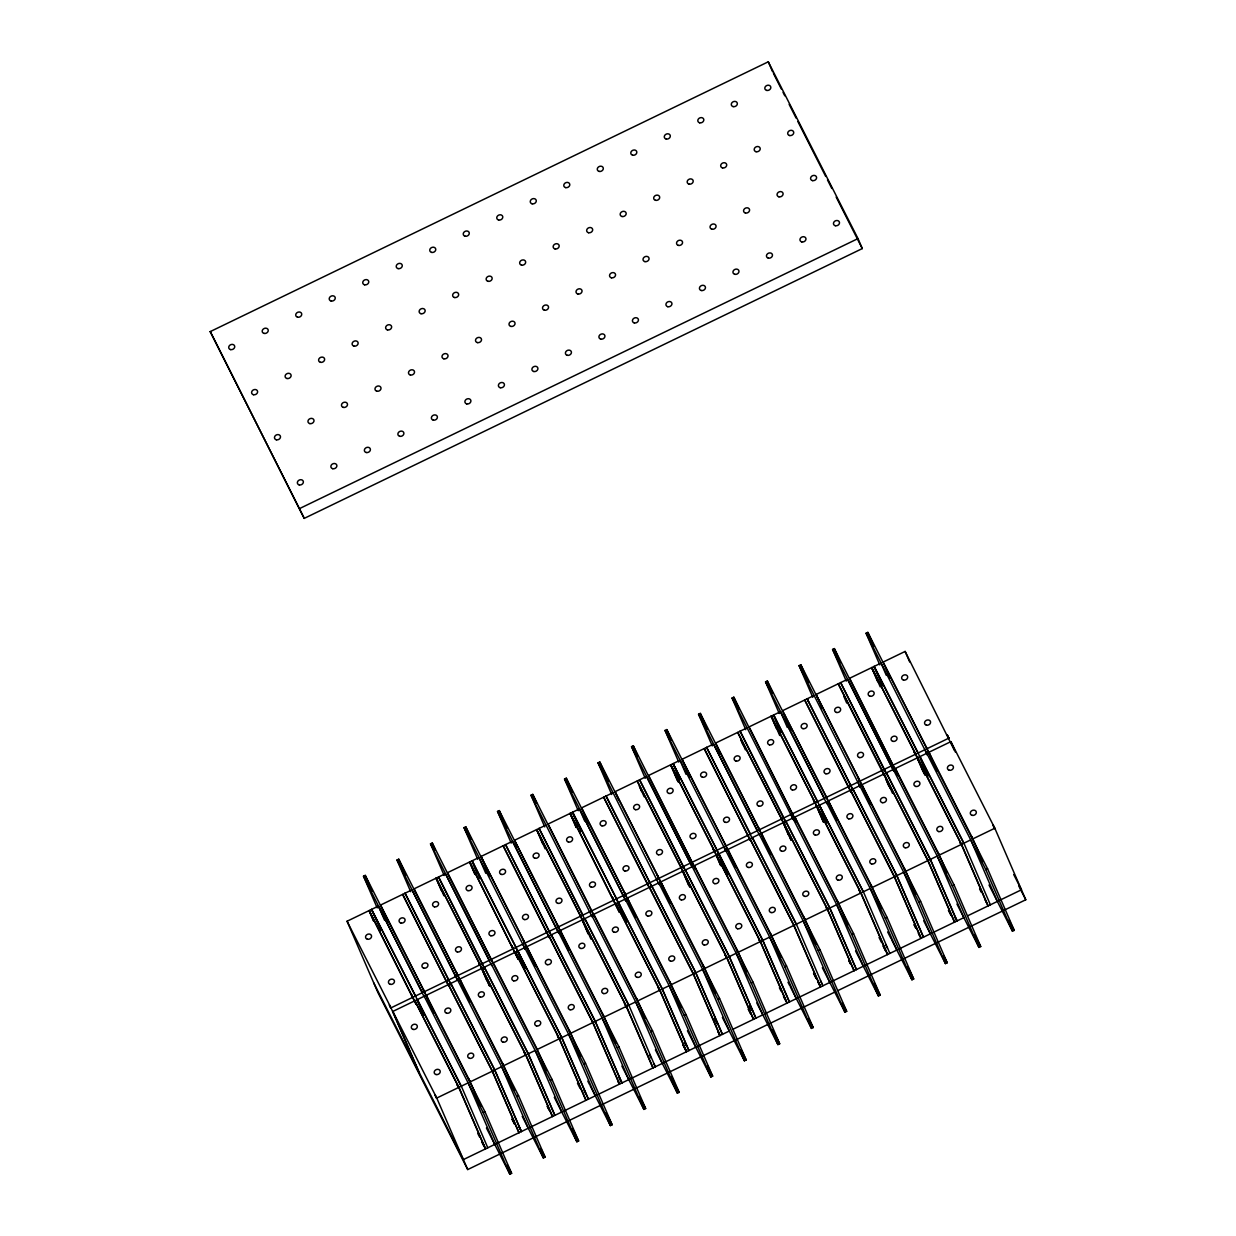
<?xml version="1.0" encoding="UTF-8"?>
<svg xmlns="http://www.w3.org/2000/svg" width="1236" height="1236" viewBox="0 0 1236 1236"><rect width="100%" height="100%" fill="white"/><g stroke="black" fill="none" stroke-linecap="round" stroke-linejoin="round"><path stroke-width="1.5" d="M210.228 331.603L768.282 61.8L857.985 238.594L862.295 248.575L304.241 518.378L210.228 331.603L304.241 518.378M299.915 508.398L857.985 238.594M377.181 907.888L363.492 876.231L365.253 875.382L424.288 991.751L432.801 1011.249M410.692 891.681L397.003 860.024L398.749 859.174L457.799 975.559L466.173 994.903M444.203 875.49L430.499 843.833L432.26 842.983L492.824 962.875M477.714 859.283L464.01 827.626L465.771 826.776L524.806 943.161L532.561 960.897M511.21 843.091L497.521 811.434L499.267 810.584L558.456 927.216L557.374 924.883L556.787 923.755L568.344 949.974M544.721 826.884L531.016 795.227L532.778 794.377L594.099 916.03M578.232 810.692L564.528 779.035L566.289 778.186L625.323 894.555L632.94 912.137M611.727 794.485L598.039 762.828L599.8 761.979L658.834 878.363L668.722 901.214M645.238 778.294L631.55 746.637L633.295 745.787L695.528 869.356M678.749 762.087L665.045 730.43L666.807 729.58L725.841 845.965L732.84 861.94M712.26 745.895L698.556 714.238L700.318 713.388L759.352 829.758L768.622 851.017M745.756 729.688L732.067 698.031L733.813 697.181L796.664 822.357M779.267 713.496L765.563 681.839L767.324 680.99L826.374 797.359L834.115 815.111M812.778 697.289L799.074 665.632L800.835 664.783L859.87 781.167L869.001 802.272M846.274 681.098L832.585 649.441L834.346 648.591L898.078 775.667M879.785 664.891L866.081 633.234L867.842 632.384L926.892 748.769L934.632 766.505M834.547 992.214L467.718 1169.565L378.015 992.771L347.069 921.237L369.023 910.623L416.007 1004.265M373.828 921.067L369.255 910.515L378.432 906.081L422.372 992.678M388.181 922.628L380.58 905.046L402.534 894.431L448.745 986.297M415.605 892.361L414.075 888.838L436.045 878.224L479.97 964.822L486.829 980.658M443.878 895.698L436.277 878.116L445.439 873.682L489.379 960.279M518.054 959.182L469.541 862.033L447.586 872.647L493.04 962.767M475.103 874.223L469.773 861.925L478.95 857.49L485.794 873.311M489.456 875.799L481.098 856.44L503.052 845.826L549.278 937.707M517.637 847.278L514.593 840.248L536.563 829.634L580.503 916.231L588.104 933.813M545.957 825.092L536.795 829.526L580.719 916.123L588.413 933.891M619.329 912.338L570.059 813.427L548.104 824.041L594.331 915.922M576.378 827.394L570.29 813.319L579.468 808.885L625.694 900.766M588.46 823.67L581.615 807.85L603.57 797.235L649.024 887.355M612.979 792.693L603.801 797.127L649.255 887.232M618.927 800.449L615.111 791.658L637.081 781.028L681.021 867.641L688.622 885.223M720.603 865.509L714.516 851.434L670.592 764.837L648.622 775.451L695.605 869.093M678.425 782.311L670.808 764.729L679.985 760.294L686.073 774.354M689.734 776.841L682.133 759.259L704.087 748.63L750.314 840.511M720.202 753.605L715.644 743.052L737.598 732.438L781.538 819.035L788.383 834.856M747.007 727.896L737.83 732.33L781.77 818.927L790.901 840.032M823.408 822.187L815.034 802.844L771.11 716.231L749.14 726.861L796.803 822.512M779.7 735.466L771.341 716.123L780.503 711.689L824.443 798.286M814.014 695.497L804.837 699.931L851.063 791.797M822.249 708.522L816.162 694.462L838.116 683.832L884.343 775.714M923.168 771.82L915.567 754.238L871.627 667.641L849.657 678.255L898.17 775.405M880.233 686.876L871.859 667.533L881.021 663.099L886.351 675.397M954.393 750.345L905.123 651.434L883.168 662.063L927.108 748.661L936.996 771.527M417.644 1069.387L391.009 1007.85L424.288 991.751L422.758 988.553L424.303 991.705M433.635 1012.747L424.504 991.643L457.799 975.559L457.088 974.231M468.676 1000.063L458.015 975.451L491.295 959.352M491.526 959.244L524.806 943.161M534.153 964.157L525.022 943.053L558.317 926.954M568.421 949.712L558.533 926.845L591.828 910.762M592.044 910.654L625.323 894.555M635.443 917.313L625.555 894.447L658.834 878.363M669.711 902.867L659.051 878.255L692.345 862.156M692.562 862.048L725.841 845.965M735.204 866.961L726.073 845.857L759.352 829.758L757.822 826.56L758.641 828.135M770.229 854.277L759.568 829.65L792.863 813.566M793.079 813.458L826.374 797.359M835.721 818.356L826.59 797.251L859.87 781.167M869.99 803.91L860.086 781.059L893.381 764.96M893.597 764.852L926.892 748.769M927.108 748.661L949.063 738.046M419.467 1072.987L392.832 1011.434L414.786 1000.82L458.726 1087.417L485.362 1148.97M416.547 1004.235L415.018 1000.712L425.956 995.428L484.991 1111.797L511.627 1173.35L509.865 1174.2L486.428 1127.989M433.944 1012.825L426.327 995.243L448.297 984.628L492.237 1071.226L518.873 1132.779M469.726 1001.902L459.838 979.036L481.808 968.421L525.733 1055.034L552.368 1116.572M489.641 985.895L482.025 968.313L492.963 963.029L551.998 1079.399L578.633 1140.952L576.888 1141.801L554.3 1097.305M518.579 959.151L515.536 952.122L526.474 946.838L585.509 1063.207L612.144 1124.76L610.383 1125.61L590.113 1085.641M535.219 965.996L526.86 946.652L548.815 936.023L592.755 1022.635L619.39 1084.173L617.66 1080.774M568.73 949.789L560.356 930.445L582.326 919.831L626.25 1006.428L652.886 1067.981M590.916 939.066L582.558 919.723L593.481 914.439L652.531 1030.809L679.151 1092.361L677.405 1093.211L655.404 1049.843M619.869 912.307L616.053 903.516L626.992 898.232L686.026 1014.601L712.662 1076.154L710.901 1077.004L687.463 1030.793M634.222 913.867L627.378 898.047L649.333 887.433L693.272 974.03L719.908 1035.583L718.178 1032.184M670.005 902.944L660.874 881.855L682.844 871.225L726.783 957.838L753.404 1019.376M689.92 886.954L683.075 871.117L693.999 865.833L753.048 982.203L779.684 1043.756L777.923 1044.605L756.787 1002.952M695.914 869.171L694.385 865.648L716.339 855.034L760.279 941.631L786.915 1003.184M721.144 865.478L716.571 854.926L727.51 849.642L786.544 966.011L813.18 1027.564L811.434 1028.414L790.298 986.745M735.497 867.039L727.896 849.456L749.85 838.827L793.79 925.44L820.426 986.977L817.846 981.894M769.008 850.832L761.391 833.249L783.361 822.635L827.301 909.232L853.937 970.785M791.194 840.109L783.593 822.527L794.516 817.243L853.566 933.613L880.202 995.165L878.441 996.015L855.575 950.947M797.189 822.326L794.902 817.058L816.872 806.428L860.797 893.041L887.433 954.578M823.948 822.156L817.104 806.32L828.027 801.036L887.062 917.406L913.698 978.958L911.952 979.808L891.666 939.854M836.787 820.194L828.414 800.851L850.368 790.237L894.308 876.834L920.944 938.387M870.283 804.003L861.925 784.659L883.879 774.03L927.819 860.642L954.455 922.18M898.464 775.482L895.42 768.452L917.39 757.838L961.314 844.435L987.95 905.988M924.466 773.551L917.622 757.73L928.545 752.446L987.595 868.815L1014.231 930.368L1012.469 931.218L989.016 885.007M935.776 768.081L928.931 752.26L950.886 741.631L994.825 828.244L1025.772 899.762L838.023 990.53M467.718 1169.565L436.756 1098.047L468.135 1082.875L494.755 1144.428M480.928 1106.467L470.267 1081.84L501.631 1066.683L528.266 1128.221M514.423 1090.26L503.778 1065.648L535.142 1050.476L561.777 1112.029M546.42 1070.546L537.289 1049.441L568.653 1034.285L595.288 1095.838M580.688 1056.1L570.785 1033.25L602.148 1018.078L628.784 1079.631M615.713 1043.431L604.296 1017.043L635.659 1001.886L662.295 1063.439M645.408 1018.433L637.807 1000.851L669.17 985.679L695.806 1047.232M681.206 1007.51L671.303 984.644L702.666 969.487L729.302 1031.04M715.474 993.064L704.814 968.452L736.177 953.28L762.813 1014.833L732.871 1029.31M746.698 971.589L738.325 952.245L769.688 937.089L796.324 998.642M780.967 957.158L771.836 936.054L803.199 920.882L829.835 982.435M815.992 944.474L805.331 919.847L836.695 904.69L863.331 966.243M847.973 924.76L838.842 903.655L870.206 888.483L896.842 950.036M881.484 908.553L872.353 887.448L903.717 872.292L930.353 933.844M915.752 894.122L905.849 871.256L937.212 856.085L963.848 917.637M946.977 872.647L939.36 855.049L970.723 839.893L997.359 901.446M982.759 861.724L972.871 838.858L994.825 828.244M509.865 1174.2L483.23 1112.647L484.991 1111.797M518.502 1095.606L545.138 1157.159L543.376 1158.008L516.741 1096.456L518.502 1095.606L459.452 979.236L448.529 984.52L492.469 1071.118L519.089 1132.67M576.888 1141.801L550.252 1080.249L551.998 1079.399M610.383 1125.61L583.747 1064.057L585.509 1063.207M619.02 1047L645.655 1108.553L643.894 1109.403L617.258 1047.85L619.02 1047L559.97 930.631L549.047 935.915L592.986 1022.512L619.622 1084.065L617.892 1080.666M677.405 1093.211L650.769 1031.658L652.531 1030.809M710.901 1077.004L684.265 1015.451L686.026 1014.601M719.537 998.41L746.173 1059.963L744.412 1060.812L717.776 999.26L719.537 998.41L660.487 882.04L649.564 887.324L693.504 973.922L720.14 1035.474L718.41 1032.075M777.923 1044.605L751.287 983.053L753.048 982.203M811.434 1028.414L784.798 966.861L786.544 966.011M820.055 949.804L846.691 1011.357L844.93 1012.207L818.294 950.654L820.055 949.804L761.021 833.435L750.082 838.719L794.022 925.316L820.658 986.869L818.077 981.77M878.441 996.015L851.805 934.462L853.566 933.613M911.952 979.808L885.316 918.255L887.062 917.406M920.573 901.214L947.209 962.767L945.447 963.616L918.812 902.064L920.573 901.214L861.538 784.845L850.6 790.128L894.54 876.726L921.175 938.278L918.595 933.18M954.084 885.007L980.72 946.56L978.958 947.409L952.323 885.857L954.084 885.007L895.034 768.637L884.111 773.921L928.051 860.519L954.686 922.071M1012.469 931.218L985.834 869.665L987.595 868.815M729.394 1030.994L463.392 1159.584L373.705 982.79M764.96 1013.798L964.095 917.529M967.572 915.845L1021.461 889.781L1013.705 874.501M947.394 735.096L948.12 736.517M993.157 825.293L994.748 828.614L994.331 827.873M738.124 952.462L737.398 951.025M457.691 975.405L456.238 972.33L457.073 973.922M948.568 737.66L948.985 738.402L947.409 735.235M971.326 836.154L972.531 838.611M625.215 894.2L623.778 891.341L625.231 894.416M773.473 73.48L781.306 88.93M783.052 92.376L784.798 95.805M789.155 104.38L796.108 118.115M797.853 121.545L825.725 176.47M827.471 179.915L831.813 188.49M836.169 197.08L862.295 248.575M1018.804 886.027L1025.772 899.762M928.931 752.26L972.871 838.858M866.081 633.234L927.417 754.887M926.784 753.296L985.834 869.665M1009.009 920.094L1014.231 930.368M874.223 666.389L918.147 752.987L925.594 770.646M917.993 753.064L874.053 666.467L882.581 685.733M919.816 756.664L963.756 843.261M871.859 667.533L915.799 754.13L924.93 775.235M917.622 757.73L961.546 844.327L988.182 905.88M979.576 888.9L981.291 892.284M984.737 899.082L986.467 902.481M895.42 768.452L939.36 855.049M832.585 649.441L893.906 771.094M893.288 769.487L952.323 885.857M974.632 934.586L980.72 946.56M956.958 904.057L978.958 947.409M840.712 682.581L886.923 774.462M886.475 772.778L930.414 859.391L957.05 920.928L955.32 917.529M840.542 682.658L886.768 774.539M886.305 772.855L930.245 859.468L956.88 921.005L955.15 917.622M948.645 910.19L951.241 915.289M948.414 910.299L951.009 915.397M816.162 694.462L860.086 781.059M861.925 784.659L905.849 871.256M799.074 665.632L860.395 787.286M859.777 785.694L918.812 902.064M943.732 955.922L947.209 962.767M923.74 920.82L945.447 963.616M852.964 788.985L896.903 875.582L923.539 937.135M807.046 698.865L853.257 790.746M852.794 789.062L896.733 875.66L923.369 937.212M914.285 924.683L916 928.082M914.053 924.806L915.768 928.19M918.363 933.288L920.078 936.687M826.59 797.251L782.651 710.654L804.605 700.039L850.832 791.921M828.414 800.851L872.353 887.448M765.563 681.839L826.73 803.57M826.266 801.886L885.316 918.255M907.626 966.985L913.698 978.958M887.633 931.898L891.11 938.742M817.475 801.67L773.535 715.057L778.865 727.371M819.298 805.254L863.238 891.867M771.341 716.123L815.266 802.72L823.639 822.064M817.104 806.32L861.028 892.917L887.664 954.47M885.718 944.845L887.448 948.244M879.059 937.491L881.639 942.589M883.354 945.988L885.949 951.071M883.122 946.096L885.718 951.195M794.902 817.058L838.842 903.655M732.067 698.031L793.388 819.684M792.77 818.093L851.805 934.462M874.115 983.176L880.202 995.165M740.194 731.187L786.405 823.052M785.957 821.384L829.881 907.981L856.517 969.534M740.024 731.264L786.25 823.145M785.787 821.461L829.727 908.058L856.363 969.611M783.593 822.527L827.533 909.124L854.169 970.677M848.993 960.48L850.708 963.879M848.761 960.588L850.492 963.987M715.644 743.052L759.568 829.65M761.391 833.249L805.331 919.847M698.556 714.238L758.95 834.207M757.436 830.685L713.496 744.087L704.319 748.522L750.546 840.403M759.259 834.285L818.294 950.654M842.349 1002.798L846.691 1011.357M822.357 967.711L844.93 1012.207M706.683 747.378L752.739 839.337M752.446 837.575L796.386 924.173L822.852 985.803M706.513 747.456L750.453 834.068M752.276 837.653L796.216 924.265M820.426 980.642L822.156 984.026M813.767 973.288L816.347 978.387M813.535 973.396L816.115 978.495M682.133 759.259L726.073 845.857M727.896 849.456L771.836 936.054M665.045 730.43L725.609 850.322M725.748 850.492L784.798 966.861M808.838 1019.005L813.18 1027.564M787.981 982.203L789.727 985.617M718.78 853.86L762.705 940.457L789.34 1002.01M670.808 764.729L714.748 851.326L720.912 865.586M716.571 854.926L760.511 941.523L787.147 1003.076M779.391 987.78L781.121 991.179M783.701 996.278L786.281 1001.376M783.47 996.386L785.2 999.785M694.385 865.648L738.325 952.245M631.55 746.637L692.098 866.529M692.237 866.683L751.287 983.053M772.732 1030.067L779.684 1043.756M639.676 779.777L685.13 869.897M685.439 869.974L729.364 956.571L755.999 1018.124M639.506 779.854L684.96 869.974M685.269 870.051L729.209 956.664L755.845 1018.201M683.075 871.117L727 957.715L753.636 1019.267M749.974 1006.243L751.689 1009.642M749.804 1006.32L751.534 1009.719M748.475 1009.086L751.055 1014.169M748.243 1009.194L750.824 1014.292M615.111 791.658L659.051 878.255M660.874 881.855L704.814 968.452M598.039 762.828L659.19 884.559M658.742 882.89L717.776 999.26M740.967 1049.688L746.173 1059.963M722.411 1017.444L744.412 1060.812M606.165 795.984L651.619 886.104M651.928 886.181L695.868 972.778L722.504 1034.331M605.995 796.061L651.465 886.181M651.758 886.258L695.698 972.856L722.334 1034.408M714.748 1019.051L717.328 1024.134M581.615 807.85L625.555 894.447M627.378 898.047L671.303 984.644M564.528 779.035L625.849 900.689M625.231 899.082L684.265 1015.451M707.455 1065.88L712.662 1076.154M618.247 902.45L662.187 989.063L688.823 1050.6M570.29 813.319L619.638 912.415M616.053 903.516L659.993 990.113L686.629 1051.666M684.682 1042.041L686.413 1045.424M684.512 1042.118L686.243 1045.517M683.184 1044.868L685.764 1049.967M682.952 1044.992L685.532 1050.075M637.807 1000.851L593.867 914.254L615.822 903.624L659.761 990.237L686.397 1051.774M531.016 795.227L592.183 916.957M591.72 915.289L650.769 1031.658M671.349 1076.958L679.151 1092.361M539.159 828.383L585.2 920.341M584.906 918.58L628.846 1005.177L655.312 1066.807M538.989 828.46L582.928 915.057M584.752 918.657L628.691 1005.254M582.558 919.723L626.482 1006.32L653.118 1067.873M649.456 1054.833L651.171 1058.232M653.597 1063.408L655.482 1066.73M514.593 840.248L558.533 926.845M560.356 930.445L604.296 1017.043M497.521 811.434L558.842 933.087M558.224 931.48L617.258 1047.85M639.568 1096.579L645.655 1108.553M621.893 1066.05L643.894 1109.403M505.648 844.574L551.859 936.455M551.41 934.771L595.35 1021.369L621.971 1082.921L619.39 1077.823M505.478 844.652L551.704 936.533M551.241 934.849L595.18 1021.461L621.816 1082.999M619.236 1077.916L620.951 1081.299M481.098 856.44L525.022 943.053M526.86 946.652L570.785 1033.25M464.01 827.626L525.331 949.279M524.713 947.688L583.747 1064.057M606.073 1112.771L612.144 1124.76M587.811 1081.114L589.557 1084.528M517.73 951.056L561.669 1037.653L588.305 1099.206M469.773 861.925L518.347 959.26M515.536 952.122L559.475 1038.719L586.111 1100.272M584.164 1090.631L585.879 1094.03M577.49 1083.277L580.086 1088.375M537.289 1049.441L493.349 962.844L515.304 952.23L559.244 1038.827L585.879 1100.38M430.499 843.833L491.665 965.563M491.202 963.879L550.252 1080.249M572.562 1128.978L578.633 1140.952M438.625 876.973L484.852 968.854M484.388 967.17L528.328 1053.767L554.964 1115.32M438.471 877.05L484.682 968.931M484.234 967.247L528.158 1053.86L554.794 1115.397M436.277 878.116L480.201 964.713L489.332 985.818M482.025 968.313L525.964 1054.911L552.6 1116.463M547.44 1106.282L550.02 1111.365M547.208 1106.39L548.923 1109.789M414.075 888.838L458.015 975.451M459.838 979.036L503.778 1065.648M397.003 860.024L457.567 979.916M457.691 980.086L516.741 1096.456M540.796 1148.599L545.138 1157.159M522.241 1116.34L543.376 1158.008M405.13 893.18L451.341 985.046M450.893 983.377L494.817 1069.974L521.453 1131.527M404.96 893.257L451.186 985.123M450.723 983.454L494.663 1070.052L521.298 1131.604M518.703 1126.506L520.603 1129.828M512.198 1119.074L514.794 1124.173M511.967 1119.198L514.562 1124.281M380.58 905.046L424.504 991.643M426.327 995.243L470.267 1081.84M363.492 876.231L423.886 996.201M424.195 996.278L483.23 1112.647M507.285 1164.791L511.627 1173.35M371.449 909.449L415.389 996.046M417.212 999.646L461.152 1086.259M369.255 910.515L416.316 1004.343M415.018 1000.712L458.958 1087.309L485.594 1148.862M477.838 1133.582L479.553 1136.981M482.148 1142.064L484.728 1147.162M481.916 1142.188L483.631 1145.571M347.069 921.237L391.009 1007.85M392.832 1011.434L436.756 1098.047M972.377 838.487L971.218 836.046M726.274 957.452L725.856 956.602M994.13 827.456L993.08 825.231M960.387 842.921C957.885 838.116 962.937 848.097 960.403 843.215M938.418 853.535C935.946 848.746 940.951 858.649 938.448 853.829M871.411 885.934C868.923 881.129 873.929 891.063 871.426 886.227M859.854 891.511C857.382 886.691 862.404 896.687 859.885 891.805M814.107 801.314C811.65 796.571 816.625 806.459 814.122 801.608M826.374 908.012L827.208 909.603L826.359 907.718M804.389 918.333C801.948 913.589 806.907 923.462 804.42 918.626M758.657 828.429L759.367 829.711M737.382 950.731L736.579 949.155L738.124 952.307M725.841 956.309L725.022 954.748L726.258 957.205M658.108 876.726C655.621 871.936 660.657 881.901 658.139 877.035M670.375 983.13C667.904 978.387 672.878 988.197 670.391 983.423M658.819 988.707C656.331 983.887 661.353 993.883 658.85 989.001M613.056 898.51C610.569 893.69 615.605 903.686 613.087 898.804M636.864 999.321L636.061 997.761L636.664 999.167M603.353 1015.528C600.881 1010.724 605.887 1020.658 603.384 1015.822M569.842 1031.72C567.37 1026.915 572.392 1036.896 569.873 1032.029M524.095 941.523C521.577 936.672 526.629 946.683 524.11 941.832M512.538 947.116C510.097 942.357 515.057 952.245 512.569 947.409M524.79 1053.505C522.349 1048.761 527.324 1058.649 524.821 1053.798M479.058 963.601L479.892 965.192L479.043 963.308M502.836 1064.119C500.348 1059.314 505.37 1069.294 502.851 1064.428M457.784 1085.903C455.342 1081.176 460.302 1091.017 457.799 1086.197M435.829 1096.517C433.357 1091.774 438.332 1101.585 435.845 1096.826M390.066 1006.32C387.594 1001.577 392.569 1011.388 390.082 1006.614M768.282 61.8L772.608 71.765M950.886 741.631L955.459 752.183M905.123 651.434L909.696 661.986M924.961 749.696L927.247 754.964M990.391 904.814L963.91 843.184L919.986 756.587L928.344 775.93M885.455 667.332L890.013 677.884M867.842 632.384L873.929 646.459M871.627 667.641L877.715 681.7M893.736 771.171L847.525 679.29L838.348 683.724L882.288 770.322L889.966 788.105M834.346 648.591L840.434 662.666M885.625 777.444L892.485 793.265M885.857 779.236L888.9 786.266M843.678 696.038L846.722 703.068M857.954 782.094L860.241 787.363M800.835 664.783L808.437 682.38M853.427 790.654L807.201 698.788L808.73 702.295M889.858 953.404L863.392 891.789L819.453 805.177L827.069 822.774M784.18 714.176L791.025 729.997M767.324 680.99L772.654 693.303M780.503 711.689L787.363 727.525M826.76 822.682L817.629 801.577L773.69 714.98L781.306 732.562M771.11 716.231L776.424 728.545M790.932 814.493L792.461 818M733.813 697.181L739.143 709.495M740.874 739.36L745.432 749.912M740.642 739.468L742.929 744.752M700.318 713.388L707.162 729.209M723.925 846.892L725.455 850.399M789.51 1001.933L762.875 940.38L718.935 853.782L728.066 874.887M666.807 729.58L671.38 740.132M725.625 869.68L717.112 850.183L673.172 763.585L680.032 779.406M725.316 869.603L716.942 850.26L673.017 763.663L679.862 779.483M670.592 764.837L677.436 780.658M691.944 866.606L646.49 776.486L637.312 780.92L681.252 867.517L689.611 886.861M633.295 745.787L637.869 756.339M639.599 786.204L644.157 796.757M639.367 786.312L641.639 791.581M599.8 761.979L608.158 781.322M688.993 1050.523L662.357 988.97L618.417 902.373L626.791 921.716M566.289 778.186L572.376 792.245M579.468 808.885L584.798 821.198M624.35 916.525L616.594 898.773L572.654 812.176L581.028 831.519M624.041 916.448L616.424 898.866L572.5 812.253L578.587 826.328M570.059 813.427L576.146 827.502M532.778 794.377L536.578 803.168M538.309 833.033L545.153 848.869M536.563 829.634L542.65 843.694M558.672 933.165L512.461 841.283L503.284 845.718L549.51 937.599M499.267 810.584L506.884 828.166M522.89 944.088L525.176 949.356M588.475 1099.128L561.839 1037.576L517.899 950.978L525.516 968.56M465.771 826.776L471.101 839.09M525.207 968.483L516.076 947.379L472.137 860.781L479.753 878.363M524.28 966.799L515.906 947.456L471.967 860.859L477.297 873.172M469.541 862.033L474.871 874.346M432.26 842.983L435.304 850.013M436.045 878.224L441.36 890.538M457.397 979.993L411.943 889.874L402.766 894.323L448.977 986.189M398.749 859.174L405.609 875.011M487.787 1147.796L461.322 1086.166L417.382 999.569L424.072 1015.482M365.253 875.382L372.098 891.202M378.432 906.081L384.52 920.156M423.763 1015.405L415.559 995.969L371.619 909.372L380.75 930.476M369.023 910.623L373.596 921.175M913.806 751.148L915.474 754.609L913.806 751.148M858.34 777.969L860.009 781.43L858.34 777.969M904.103 868.166L905.772 871.627L904.103 868.166M837.096 900.565L838.75 904.026L837.096 900.565M712.77 848.344L714.439 851.805L712.848 848.483M770.074 932.964L771.743 936.424L770.074 932.964M758.533 938.541L760.202 942.002L758.61 938.68M703.068 965.362L704.736 968.823L703.068 965.362M624.504 1003.338L626.142 1006.784L624.504 1003.338M557.498 1035.737L559.151 1039.198L557.498 1035.737M411.217 994.146L412.87 997.591L411.217 994.146M468.521 1078.75L470.19 1082.211L468.521 1078.75M938.665 831.565A3.105 2.565 -23.4 0 0 942.805 828.274A3.105 2.565 -23.4 0 0 937.97 827.131A3.105 2.565 -23.4 0 0 938.665 831.565M915.768 786.451A3.105 2.565 -23.4 0 0 919.924 783.176A3.105 2.565 -23.4 0 0 915.073 782.017A3.105 2.565 -23.4 0 0 915.768 786.451M892.902 741.368A3.105 2.565 -23.4 0 0 897.042 738.077A3.105 2.565 -23.4 0 0 892.207 736.934A3.105 2.565 -23.4 0 0 892.902 741.368M870.005 696.254A3.105 2.565 -23.4 0 0 874.161 692.979A3.105 2.565 -23.4 0 0 869.325 691.82A3.105 2.565 -23.4 0 0 870.005 696.254M905.154 847.757A3.105 2.565 -23.4 0 0 909.294 844.482A3.105 2.565 -23.4 0 0 904.458 843.323A3.105 2.565 -23.4 0 0 905.154 847.757M882.272 802.658A3.105 2.565 -23.4 0 0 886.413 799.368A3.105 2.565 -23.4 0 0 881.577 798.209A3.105 2.565 -23.4 0 0 882.272 802.658M859.391 757.56A3.105 2.565 -23.4 0 0 863.531 754.284A3.105 2.565 -23.4 0 0 858.696 753.126A3.105 2.565 -23.4 0 0 859.391 757.56M836.509 712.461A3.105 2.565 -23.4 0 0 840.65 709.17A3.105 2.565 -23.4 0 0 835.814 708.012A3.105 2.565 -23.4 0 0 836.509 712.461M871.643 863.964A3.105 2.565 -23.4 0 0 875.799 860.673A3.105 2.565 -23.4 0 0 870.947 859.53A3.105 2.565 -23.4 0 0 871.643 863.964M848.761 818.85A3.105 2.565 -23.4 0 0 852.902 815.575A3.105 2.565 -23.4 0 0 848.066 814.416A3.105 2.565 -23.4 0 0 848.761 818.85M825.88 773.767A3.105 2.565 -23.4 0 0 830.036 770.476A3.105 2.565 -23.4 0 0 825.184 769.333A3.105 2.565 -23.4 0 0 825.88 773.767M802.998 728.653A3.105 2.565 -23.4 0 0 807.139 725.377A3.105 2.565 -23.4 0 0 802.303 724.219A3.105 2.565 -23.4 0 0 802.998 728.653M838.147 880.156A3.105 2.565 -23.4 0 0 842.288 876.88A3.105 2.565 -23.4 0 0 837.452 875.721A3.105 2.565 -23.4 0 0 838.147 880.156M815.25 835.057A3.105 2.565 -23.4 0 0 819.406 831.766A3.105 2.565 -23.4 0 0 814.555 830.607A3.105 2.565 -23.4 0 0 815.25 835.057M792.384 789.958A3.105 2.565 -23.4 0 0 796.525 786.683A3.105 2.565 -23.4 0 0 791.689 785.524A3.105 2.565 -23.4 0 0 792.384 789.958M769.487 744.86A3.105 2.565 -23.4 0 0 773.643 741.569A3.105 2.565 -23.4 0 0 768.792 740.41A3.105 2.565 -23.4 0 0 769.487 744.86M804.636 896.363A3.105 2.565 -23.4 0 0 808.777 893.072A3.105 2.565 -23.4 0 0 803.941 891.928A3.105 2.565 -23.4 0 0 804.636 896.363M781.755 851.249A3.105 2.565 -23.4 0 0 785.895 847.973A3.105 2.565 -23.4 0 0 781.059 846.814A3.105 2.565 -23.4 0 0 781.755 851.249M758.873 806.166A3.105 2.565 -23.4 0 0 763.014 802.875A3.105 2.565 -23.4 0 0 758.178 801.731A3.105 2.565 -23.4 0 0 758.873 806.166M735.992 761.052A3.105 2.565 -23.4 0 0 740.132 757.761A3.105 2.565 -23.4 0 0 735.296 756.617A3.105 2.565 -23.4 0 0 735.992 761.052M771.125 912.554A3.105 2.565 -23.4 0 0 775.281 909.279A3.105 2.565 -23.4 0 0 770.43 908.12A3.105 2.565 -23.4 0 0 771.125 912.554M748.243 867.456A3.105 2.565 -23.4 0 0 752.384 864.165A3.105 2.565 -23.4 0 0 747.548 863.006A3.105 2.565 -23.4 0 0 748.243 867.456M725.362 822.357A3.105 2.565 -23.4 0 0 729.518 819.082A3.105 2.565 -23.4 0 0 724.667 817.923A3.105 2.565 -23.4 0 0 725.362 822.357M702.481 777.259A3.105 2.565 -23.4 0 0 706.621 773.968A3.105 2.565 -23.4 0 0 701.785 772.809A3.105 2.565 -23.4 0 0 702.481 777.259M737.614 928.761A3.105 2.565 -23.4 0 0 741.77 925.47A3.105 2.565 -23.4 0 0 736.934 924.327A3.105 2.565 -23.4 0 0 737.614 928.761M714.732 883.647A3.105 2.565 -23.4 0 0 718.889 880.372A3.105 2.565 -23.4 0 0 714.037 879.213A3.105 2.565 -23.4 0 0 714.732 883.647M691.866 838.564A3.105 2.565 -23.4 0 0 696.007 835.273A3.105 2.565 -23.4 0 0 691.171 834.13A3.105 2.565 -23.4 0 0 691.866 838.564M668.97 793.45A3.105 2.565 -23.4 0 0 673.126 790.159A3.105 2.565 -23.4 0 0 668.274 789.016A3.105 2.565 -23.4 0 0 668.97 793.45M704.118 944.953A3.105 2.565 -23.4 0 0 708.259 941.678A3.105 2.565 -23.4 0 0 703.423 940.519A3.105 2.565 -23.4 0 0 704.118 944.953M681.221 899.854A3.105 2.565 -23.4 0 0 685.377 896.563A3.105 2.565 -23.4 0 0 680.526 895.405A3.105 2.565 -23.4 0 0 681.221 899.854M658.355 854.756A3.105 2.565 -23.4 0 0 662.496 851.48A3.105 2.565 -23.4 0 0 657.66 850.322A3.105 2.565 -23.4 0 0 658.355 854.756M635.458 809.657A3.105 2.565 -23.4 0 0 639.615 806.366A3.105 2.565 -23.4 0 0 634.779 805.208A3.105 2.565 -23.4 0 0 635.458 809.657M670.607 961.16A3.105 2.565 -23.4 0 0 674.748 957.869A3.105 2.565 -23.4 0 0 669.912 956.726A3.105 2.565 -23.4 0 0 670.607 961.16M647.726 916.046A3.105 2.565 -23.4 0 0 651.866 912.755A3.105 2.565 -23.4 0 0 647.031 911.612A3.105 2.565 -23.4 0 0 647.726 916.046M624.844 870.963A3.105 2.565 -23.4 0 0 629 867.672A3.105 2.565 -23.4 0 0 624.149 866.529A3.105 2.565 -23.4 0 0 624.844 870.963M601.963 825.849A3.105 2.565 -23.4 0 0 606.103 822.558A3.105 2.565 -23.4 0 0 601.268 821.415A3.105 2.565 -23.4 0 0 601.963 825.849M637.096 977.352A3.105 2.565 -23.4 0 0 641.252 974.076A3.105 2.565 -23.4 0 0 636.401 972.917A3.105 2.565 -23.4 0 0 637.096 977.352M614.215 932.253A3.105 2.565 -23.4 0 0 618.355 928.962A3.105 2.565 -23.4 0 0 613.519 927.803A3.105 2.565 -23.4 0 0 614.215 932.253M591.333 887.154A3.105 2.565 -23.4 0 0 595.489 883.879A3.105 2.565 -23.4 0 0 590.638 882.72A3.105 2.565 -23.4 0 0 591.333 887.154M568.452 842.04A3.105 2.565 -23.4 0 0 572.608 838.765A3.105 2.565 -23.4 0 0 567.757 837.606A3.105 2.565 -23.4 0 0 568.452 842.04M603.601 993.559A3.105 2.565 -23.4 0 0 607.741 990.268A3.105 2.565 -23.4 0 0 602.905 989.124A3.105 2.565 -23.4 0 0 603.601 993.559M580.704 948.445A3.105 2.565 -23.4 0 0 584.86 945.154A3.105 2.565 -23.4 0 0 580.008 944.01A3.105 2.565 -23.4 0 0 580.704 948.445M557.838 903.361A3.105 2.565 -23.4 0 0 561.978 900.071A3.105 2.565 -23.4 0 0 557.142 898.927A3.105 2.565 -23.4 0 0 557.838 903.361M534.941 858.247A3.105 2.565 -23.4 0 0 539.097 854.957A3.105 2.565 -23.4 0 0 534.246 853.813A3.105 2.565 -23.4 0 0 534.941 858.247M570.09 1009.75A3.105 2.565 -23.4 0 0 574.23 1006.475A3.105 2.565 -23.4 0 0 569.394 1005.316A3.105 2.565 -23.4 0 0 570.09 1009.75M547.208 964.652A3.105 2.565 -23.4 0 0 551.349 961.361A3.105 2.565 -23.4 0 0 546.513 960.202A3.105 2.565 -23.4 0 0 547.208 964.652M524.327 919.553A3.105 2.565 -23.4 0 0 528.467 916.278A3.105 2.565 -23.4 0 0 523.631 915.119A3.105 2.565 -23.4 0 0 524.327 919.553M501.445 874.439A3.105 2.565 -23.4 0 0 505.586 871.164A3.105 2.565 -23.4 0 0 500.75 870.005A3.105 2.565 -23.4 0 0 501.445 874.439M536.578 1025.957A3.105 2.565 -23.4 0 0 540.735 1022.666A3.105 2.565 -23.4 0 0 535.883 1021.523A3.105 2.565 -23.4 0 0 536.578 1025.957M513.697 980.843A3.105 2.565 -23.4 0 0 517.838 977.552A3.105 2.565 -23.4 0 0 513.002 976.409A3.105 2.565 -23.4 0 0 513.697 980.843M490.816 935.76A3.105 2.565 -23.4 0 0 494.972 932.469A3.105 2.565 -23.4 0 0 490.12 931.311A3.105 2.565 -23.4 0 0 490.816 935.76M467.934 890.646A3.105 2.565 -23.4 0 0 472.075 887.355A3.105 2.565 -23.4 0 0 467.239 886.212A3.105 2.565 -23.4 0 0 467.934 890.646M503.067 1042.149A3.105 2.565 -23.4 0 0 507.224 1038.873A3.105 2.565 -23.4 0 0 502.388 1037.715A3.105 2.565 -23.4 0 0 503.067 1042.149M480.186 997.035A3.105 2.565 -23.4 0 0 484.342 993.759A3.105 2.565 -23.4 0 0 479.491 992.601A3.105 2.565 -23.4 0 0 480.186 997.035M457.32 951.952A3.105 2.565 -23.4 0 0 461.461 948.676A3.105 2.565 -23.4 0 0 456.625 947.518A3.105 2.565 -23.4 0 0 457.32 951.952M434.423 906.838A3.105 2.565 -23.4 0 0 438.579 903.562A3.105 2.565 -23.4 0 0 433.728 902.404A3.105 2.565 -23.4 0 0 434.423 906.838M469.572 1058.356A3.105 2.565 -23.4 0 0 473.712 1055.065A3.105 2.565 -23.4 0 0 468.877 1053.906A3.105 2.565 -23.4 0 0 469.572 1058.356M446.675 1013.242A3.105 2.565 -23.4 0 0 450.831 1009.951A3.105 2.565 -23.4 0 0 445.995 1008.808A3.105 2.565 -23.4 0 0 446.675 1013.242M423.809 968.159A3.105 2.565 -23.4 0 0 427.95 964.868A3.105 2.565 -23.4 0 0 423.114 963.709A3.105 2.565 -23.4 0 0 423.809 968.159M400.928 923.045A3.105 2.565 -23.4 0 0 405.068 919.754A3.105 2.565 -23.4 0 0 400.232 918.611A3.105 2.565 -23.4 0 0 400.928 923.045M972.16 815.358A3.105 2.565 -23.4 0 0 976.316 812.083A3.105 2.565 -23.4 0 0 971.465 810.924A3.105 2.565 -23.4 0 0 972.16 815.358M949.279 770.26A3.105 2.565 -23.4 0 0 953.419 766.969A3.105 2.565 -23.4 0 0 948.584 765.81A3.105 2.565 -23.4 0 0 949.279 770.26M276.339 439.8A3.105 2.565 -23.4 0 0 280.479 436.509A3.105 2.565 -23.4 0 0 275.643 435.366A3.105 2.565 -23.4 0 0 276.339 439.8M299.22 484.914A3.105 2.565 -23.4 0 0 303.361 481.623A3.105 2.565 -23.4 0 0 298.525 480.48A3.105 2.565 -23.4 0 0 299.22 484.914M309.834 423.608A3.105 2.565 -23.4 0 0 313.99 420.317A3.105 2.565 -23.4 0 0 309.139 419.159A3.105 2.565 -23.4 0 0 309.834 423.608M332.731 468.707A3.105 2.565 -23.4 0 0 336.872 465.431A3.105 2.565 -23.4 0 0 332.036 464.272A3.105 2.565 -23.4 0 0 332.731 468.707M343.345 407.401A3.105 2.565 -23.4 0 0 347.486 404.11A3.105 2.565 -23.4 0 0 342.65 402.967A3.105 2.565 -23.4 0 0 343.345 407.401M366.227 452.515A3.105 2.565 -23.4 0 0 370.383 449.224A3.105 2.565 -23.4 0 0 365.532 448.081A3.105 2.565 -23.4 0 0 366.227 452.515M376.856 391.209A3.105 2.565 -23.4 0 0 380.997 387.919A3.105 2.565 -23.4 0 0 376.161 386.76A3.105 2.565 -23.4 0 0 376.856 391.209M399.738 436.308A3.105 2.565 -23.4 0 0 403.878 433.033A3.105 2.565 -23.4 0 0 399.043 431.874A3.105 2.565 -23.4 0 0 399.738 436.308M410.352 375.002A3.105 2.565 -23.4 0 0 414.508 371.727A3.105 2.565 -23.4 0 0 409.657 370.568A3.105 2.565 -23.4 0 0 410.352 375.002M433.249 420.116A3.105 2.565 -23.4 0 0 437.389 416.826A3.105 2.565 -23.4 0 0 432.554 415.682A3.105 2.565 -23.4 0 0 433.249 420.116M443.863 358.811A3.105 2.565 -23.4 0 0 448.019 355.52A3.105 2.565 -23.4 0 0 443.168 354.361A3.105 2.565 -23.4 0 0 443.863 358.811M466.745 403.909A3.105 2.565 -23.4 0 0 470.901 400.634A3.105 2.565 -23.4 0 0 466.065 399.475A3.105 2.565 -23.4 0 0 466.745 403.909M477.374 342.604A3.105 2.565 -23.4 0 0 481.515 339.328A3.105 2.565 -23.4 0 0 476.679 338.17A3.105 2.565 -23.4 0 0 477.374 342.604M500.256 387.718A3.105 2.565 -23.4 0 0 504.412 384.427A3.105 2.565 -23.4 0 0 499.56 383.284A3.105 2.565 -23.4 0 0 500.256 387.718M510.87 326.412A3.105 2.565 -23.4 0 0 515.026 323.121A3.105 2.565 -23.4 0 0 510.19 321.963A3.105 2.565 -23.4 0 0 510.87 326.412M533.767 371.511A3.105 2.565 -23.4 0 0 537.907 368.235A3.105 2.565 -23.4 0 0 533.071 367.077A3.105 2.565 -23.4 0 0 533.767 371.511M544.381 310.205A3.105 2.565 -23.4 0 0 548.537 306.93A3.105 2.565 -23.4 0 0 543.685 305.771A3.105 2.565 -23.4 0 0 544.381 310.205M567.278 355.319A3.105 2.565 -23.4 0 0 571.418 352.028A3.105 2.565 -23.4 0 0 566.582 350.885A3.105 2.565 -23.4 0 0 567.278 355.319M577.892 294.014A3.105 2.565 -23.4 0 0 582.032 290.723A3.105 2.565 -23.4 0 0 577.197 289.564A3.105 2.565 -23.4 0 0 577.892 294.014M600.773 339.112A3.105 2.565 -23.4 0 0 604.929 335.837A3.105 2.565 -23.4 0 0 600.078 334.678A3.105 2.565 -23.4 0 0 600.773 339.112M611.403 277.806A3.105 2.565 -23.4 0 0 615.543 274.531A3.105 2.565 -23.4 0 0 610.708 273.372A3.105 2.565 -23.4 0 0 611.403 277.806M634.284 322.92A3.105 2.565 -23.4 0 0 638.425 319.63A3.105 2.565 -23.4 0 0 633.589 318.486A3.105 2.565 -23.4 0 0 634.284 322.92M644.898 261.615A3.105 2.565 -23.4 0 0 649.054 258.324A3.105 2.565 -23.4 0 0 644.203 257.165A3.105 2.565 -23.4 0 0 644.898 261.615M667.795 306.713A3.105 2.565 -23.4 0 0 671.936 303.438A3.105 2.565 -23.4 0 0 667.1 302.279A3.105 2.565 -23.4 0 0 667.795 306.713M678.409 245.408A3.105 2.565 -23.4 0 0 682.55 242.132A3.105 2.565 -23.4 0 0 677.714 240.974A3.105 2.565 -23.4 0 0 678.409 245.408M701.291 290.522A3.105 2.565 -23.4 0 0 705.447 287.231A3.105 2.565 -23.4 0 0 700.596 286.088A3.105 2.565 -23.4 0 0 701.291 290.522M711.921 229.216A3.105 2.565 -23.4 0 0 716.061 225.925A3.105 2.565 -23.4 0 0 711.225 224.767A3.105 2.565 -23.4 0 0 711.921 229.216M734.802 274.315A3.105 2.565 -23.4 0 0 738.958 271.039A3.105 2.565 -23.4 0 0 734.107 269.881A3.105 2.565 -23.4 0 0 734.802 274.315M745.416 213.009A3.105 2.565 -23.4 0 0 749.572 209.734A3.105 2.565 -23.4 0 0 744.736 208.575A3.105 2.565 -23.4 0 0 745.416 213.009M768.313 258.123A3.105 2.565 -23.4 0 0 772.454 254.832A3.105 2.565 -23.4 0 0 767.618 253.689A3.105 2.565 -23.4 0 0 768.313 258.123M778.927 196.818A3.105 2.565 -23.4 0 0 783.083 193.527A3.105 2.565 -23.4 0 0 778.232 192.368A3.105 2.565 -23.4 0 0 778.927 196.818M801.809 241.916A3.105 2.565 -23.4 0 0 805.965 238.641A3.105 2.565 -23.4 0 0 801.129 237.482A3.105 2.565 -23.4 0 0 801.809 241.916M812.438 180.611A3.105 2.565 -23.4 0 0 816.579 177.335A3.105 2.565 -23.4 0 0 811.743 176.176A3.105 2.565 -23.4 0 0 812.438 180.611M835.32 225.724A3.105 2.565 -23.4 0 0 839.476 222.434A3.105 2.565 -23.4 0 0 834.624 221.29A3.105 2.565 -23.4 0 0 835.32 225.724M230.576 349.603A3.105 2.565 -23.4 0 0 234.716 346.312A3.105 2.565 -23.4 0 0 229.881 345.168A3.105 2.565 -23.4 0 0 230.576 349.603M253.457 394.717A3.105 2.565 -23.4 0 0 257.598 391.426A3.105 2.565 -23.4 0 0 252.762 390.282A3.105 2.565 -23.4 0 0 253.457 394.717M264.071 333.411A3.105 2.565 -23.4 0 0 268.227 330.12A3.105 2.565 -23.4 0 0 263.376 328.961A3.105 2.565 -23.4 0 0 264.071 333.411M286.968 378.51A3.105 2.565 -23.4 0 0 291.109 375.234A3.105 2.565 -23.4 0 0 286.273 374.075A3.105 2.565 -23.4 0 0 286.968 378.51M297.582 317.204A3.105 2.565 -23.4 0 0 301.723 313.913A3.105 2.565 -23.4 0 0 296.887 312.77A3.105 2.565 -23.4 0 0 297.582 317.204M320.464 362.318A3.105 2.565 -23.4 0 0 324.62 359.027A3.105 2.565 -23.4 0 0 319.769 357.884A3.105 2.565 -23.4 0 0 320.464 362.318M331.094 301.012A3.105 2.565 -23.4 0 0 335.234 297.721A3.105 2.565 -23.4 0 0 330.398 296.563A3.105 2.565 -23.4 0 0 331.094 301.012M353.975 346.111A3.105 2.565 -23.4 0 0 358.131 342.835A3.105 2.565 -23.4 0 0 353.28 341.677A3.105 2.565 -23.4 0 0 353.975 346.111M364.589 284.805A3.105 2.565 -23.4 0 0 368.745 281.514A3.105 2.565 -23.4 0 0 363.909 280.371A3.105 2.565 -23.4 0 0 364.589 284.805M387.486 329.919A3.105 2.565 -23.4 0 0 391.627 326.628A3.105 2.565 -23.4 0 0 386.791 325.485A3.105 2.565 -23.4 0 0 387.486 329.919M398.1 268.614A3.105 2.565 -23.4 0 0 402.256 265.323A3.105 2.565 -23.4 0 0 397.405 264.164A3.105 2.565 -23.4 0 0 398.1 268.614M420.997 313.712A3.105 2.565 -23.4 0 0 425.138 310.437A3.105 2.565 -23.4 0 0 420.302 309.278A3.105 2.565 -23.4 0 0 420.997 313.712M431.611 252.407A3.105 2.565 -23.4 0 0 435.752 249.131A3.105 2.565 -23.4 0 0 430.916 247.972A3.105 2.565 -23.4 0 0 431.611 252.407M454.493 297.521A3.105 2.565 -23.4 0 0 458.649 294.23A3.105 2.565 -23.4 0 0 453.797 293.086A3.105 2.565 -23.4 0 0 454.493 297.521M465.122 236.215A3.105 2.565 -23.4 0 0 469.263 232.924A3.105 2.565 -23.4 0 0 464.427 231.765A3.105 2.565 -23.4 0 0 465.122 236.215M488.004 281.314A3.105 2.565 -23.4 0 0 492.144 278.038A3.105 2.565 -23.4 0 0 487.308 276.879A3.105 2.565 -23.4 0 0 488.004 281.314M498.618 220.008A3.105 2.565 -23.4 0 0 502.774 216.733A3.105 2.565 -23.4 0 0 497.923 215.574A3.105 2.565 -23.4 0 0 498.618 220.008M521.515 265.122A3.105 2.565 -23.4 0 0 525.655 261.831A3.105 2.565 -23.4 0 0 520.82 260.688A3.105 2.565 -23.4 0 0 521.515 265.122M532.129 203.816A3.105 2.565 -23.4 0 0 536.269 200.526A3.105 2.565 -23.4 0 0 531.434 199.367A3.105 2.565 -23.4 0 0 532.129 203.816M555.01 248.915A3.105 2.565 -23.4 0 0 559.166 245.64A3.105 2.565 -23.4 0 0 554.315 244.481A3.105 2.565 -23.4 0 0 555.01 248.915M565.64 187.609A3.105 2.565 -23.4 0 0 569.781 184.334A3.105 2.565 -23.4 0 0 564.945 183.175A3.105 2.565 -23.4 0 0 565.64 187.609M588.521 232.723A3.105 2.565 -23.4 0 0 592.662 229.432A3.105 2.565 -23.4 0 0 587.826 228.289A3.105 2.565 -23.4 0 0 588.521 232.723M599.136 171.418A3.105 2.565 -23.4 0 0 603.292 168.127A3.105 2.565 -23.4 0 0 598.456 166.968A3.105 2.565 -23.4 0 0 599.136 171.418M622.032 216.516A3.105 2.565 -23.4 0 0 626.173 213.241A3.105 2.565 -23.4 0 0 621.337 212.082A3.105 2.565 -23.4 0 0 622.032 216.516M632.647 155.211A3.105 2.565 -23.4 0 0 636.803 151.935A3.105 2.565 -23.4 0 0 631.951 150.777A3.105 2.565 -23.4 0 0 632.647 155.211M655.528 200.325A3.105 2.565 -23.4 0 0 659.684 197.034A3.105 2.565 -23.4 0 0 654.848 195.891A3.105 2.565 -23.4 0 0 655.528 200.325M666.158 139.019A3.105 2.565 -23.4 0 0 670.298 135.728A3.105 2.565 -23.4 0 0 665.462 134.569A3.105 2.565 -23.4 0 0 666.158 139.019M689.039 184.118A3.105 2.565 -23.4 0 0 693.195 180.842A3.105 2.565 -23.4 0 0 688.344 179.683A3.105 2.565 -23.4 0 0 689.039 184.118M699.669 122.812A3.105 2.565 -23.4 0 0 703.809 119.537A3.105 2.565 -23.4 0 0 698.973 118.378A3.105 2.565 -23.4 0 0 699.669 122.812M722.55 167.926A3.105 2.565 -23.4 0 0 726.691 164.635A3.105 2.565 -23.4 0 0 721.855 163.492A3.105 2.565 -23.4 0 0 722.55 167.926M733.164 106.62A3.105 2.565 -23.4 0 0 737.32 103.33A3.105 2.565 -23.4 0 0 732.469 102.171A3.105 2.565 -23.4 0 0 733.164 106.62M756.061 151.719A3.105 2.565 -23.4 0 0 760.202 148.444A3.105 2.565 -23.4 0 0 755.366 147.285A3.105 2.565 -23.4 0 0 756.061 151.719M766.675 90.413A3.105 2.565 -23.4 0 0 770.816 87.138A3.105 2.565 -23.4 0 0 765.98 85.979A3.105 2.565 -23.4 0 0 766.675 90.413M789.557 135.527A3.105 2.565 -23.4 0 0 793.713 132.237A3.105 2.565 -23.4 0 0 788.862 131.093A3.105 2.565 -23.4 0 0 789.557 135.527M926.397 725.161A3.105 2.565 -23.4 0 0 930.553 721.886A3.105 2.565 -23.4 0 0 925.718 720.727A3.105 2.565 -23.4 0 0 926.397 725.161M903.516 680.063A3.105 2.565 -23.4 0 0 907.672 676.772A3.105 2.565 -23.4 0 0 902.821 675.613A3.105 2.565 -23.4 0 0 903.516 680.063M436.061 1074.547A3.105 2.565 -23.4 0 0 440.217 1071.272A3.105 2.565 -23.4 0 0 435.366 1070.113A3.105 2.565 -23.4 0 0 436.061 1074.547M413.179 1029.433A3.105 2.565 -23.4 0 0 417.32 1026.158A3.105 2.565 -23.4 0 0 412.484 1024.999A3.105 2.565 -23.4 0 0 413.179 1029.433M390.298 984.35A3.105 2.565 -23.4 0 0 394.454 981.075A3.105 2.565 -23.4 0 0 389.603 979.916A3.105 2.565 -23.4 0 0 390.298 984.35M367.416 939.236A3.105 2.565 -23.4 0 0 371.557 935.961A3.105 2.565 -23.4 0 0 366.721 934.802A3.105 2.565 -23.4 0 0 367.416 939.236"/></g></svg>
